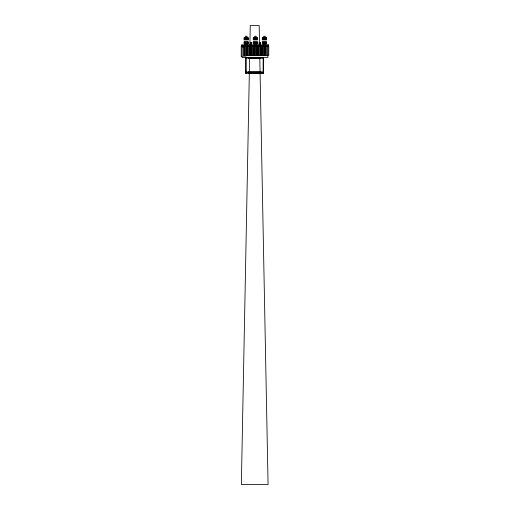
<?xml version="1.0" encoding="UTF-8"?>
<svg xmlns="http://www.w3.org/2000/svg" width="510" height="510" viewBox="0 0 510 510"><rect width="100%" height="100%" fill="white"/><g stroke="black" fill="none" stroke-linecap="round" stroke-linejoin="round"><path stroke-width="0.76" d="M249.626 58.114L241.351 484.5L268.075 484.5L259.8 58.114M249.874 45.39L250.257 25.5L259.163 25.5L259.507 42.999M245.335 36.216L247.101 36.216M254.515 36.216L256.281 36.216M263.568 36.216L265.334 36.216M244.959 37.134L247.477 37.134M254.139 37.134L256.657 37.134M263.192 37.134L265.71 37.134M244.041 37.593L248.338 37.593M253.221 37.593L257.518 37.593M262.274 37.593L266.577 37.593M244.041 38.052L248.338 38.052M253.221 38.052L257.518 38.052M262.274 38.052L266.577 38.052M244.041 38.511L248.338 38.511M253.221 38.511L257.518 38.511M262.274 38.511L266.577 38.511M244.041 38.97L248.338 38.97M253.221 38.97L257.518 38.97M262.274 38.97L266.577 38.97M244.041 39.429L248.338 39.429M253.221 39.429L257.518 39.429M262.274 39.429L266.577 39.429M244.041 39.888L248.338 39.888M253.221 39.888L257.518 39.888M262.274 39.888L266.577 39.888M244.041 41.724L248.338 41.724M253.221 41.724L257.518 41.724M262.274 41.724L266.577 41.724M244.041 42.183L248.338 42.183M253.221 42.183L257.518 42.183M262.274 42.183L266.577 42.183M244.041 42.642L248.338 42.642M250.493 42.642L251.615 42.642M253.221 42.642L257.518 42.642M259.214 42.642L260.336 42.642M262.274 42.642L266.577 42.642M250.378 42.706L251.73 42.706M254.509 42.706L255.861 42.706M259.099 42.706L260.451 42.706M263.689 42.706L265.041 42.706M250.378 42.872L251.73 42.872M254.509 42.872L255.861 42.872M259.099 42.872L260.451 42.872M263.689 42.872L265.041 42.872M244.041 43.101L248.338 43.101M250.378 43.165L251.73 43.165M253.221 43.101L255.861 43.165M256.058 43.101L257.518 43.101M259.099 43.165L260.451 43.165M262.274 43.101L266.577 43.101M250.378 43.331L251.73 43.331M254.509 43.331L255.861 43.331M259.099 43.331L260.451 43.331M263.689 43.331L265.041 43.331M244.041 43.56L248.338 43.56M250.493 43.56L251.615 43.56M253.221 43.56L255.746 43.56M256.058 43.56L257.518 43.56M259.214 43.56L260.336 43.56M262.274 43.56L264.926 43.56M265.111 43.56L266.577 43.56M244.041 44.019L248.338 44.019M250.493 44.019L251.615 44.019M253.221 44.019L257.518 44.019M259.214 44.019L260.336 44.019M262.274 44.019L266.577 44.019M250.378 44.083L251.73 44.083M254.509 44.083L255.861 44.083M259.099 44.083L260.451 44.083M263.689 44.083L265.041 44.083M250.378 44.249L251.73 44.249M254.509 44.249L255.861 44.249M259.099 44.249L260.451 44.249M263.689 44.249L265.041 44.249M250.493 44.478L251.615 44.478M254.624 44.478L255.746 44.478M259.214 44.478L260.336 44.478M263.804 44.478L264.926 44.478M242.148 46.193L241.23 46.193L241.23 56.801L242.148 56.801M267.852 46.506L268.77 46.506L268.77 55.227L267.852 55.227M246.158 57.961L263.141 57.961M245.699 58.344L246.158 58.344M263.141 58.344L263.6 58.344M248.306 58.548L261.12 58.548M245.699 71.158L246.158 71.158M263.141 71.158L263.6 71.158M248.306 71.859L261.12 71.859M246.158 72.171L263.6 72.171M246.158 72.267L263.6 72.267M248.306 73.236L261.12 73.236M246.158 73.319L263.6 73.319M267.852 44.937L267.852 57.483L242.148 57.483L242.148 44.937M263.6 57.502L263.6 73.567L263.141 73.567L263.141 57.502M262.127 57.502L262.127 57.961M247.471 42.183L247.471 44.937M247.165 57.502L247.165 57.961M246.158 57.502L246.158 73.567L245.699 73.567L245.699 57.502M244.717 42.183L244.717 44.937M268.585 44.937L241.415 44.937L241.415 45.396L268.585 45.396L268.585 44.937M243.225 46.27L242.766 46.27L242.766 47.188L243.225 47.188L243.225 46.27M247.624 46.455L246.579 46.455L246.579 55.666L247.624 55.666L247.624 46.455M249.001 46.455L247.956 46.455L247.956 55.666L249.001 55.666L249.001 46.455M250.378 46.455L249.333 46.455L249.333 55.666L250.378 55.666L250.378 46.455M251.755 46.455L250.71 46.455L250.71 55.666L251.755 55.666L251.755 46.455M253.132 46.455L252.087 46.455L252.087 55.666L253.132 55.666L253.132 46.455M254.509 46.455L253.464 46.455L253.464 55.666L254.509 55.666L254.509 46.455M255.886 46.455L254.841 46.455L254.841 55.666L255.886 55.666L255.886 46.455M257.263 46.455L256.218 46.455L256.218 55.666L257.263 55.666L257.263 46.455M258.64 46.455L257.595 46.455L257.595 55.666L258.64 55.666L258.64 46.455M260.017 46.455L258.972 46.455L258.972 55.666L260.017 55.666L260.017 46.455M261.394 46.455L260.349 46.455L260.349 55.666L261.394 55.666L261.394 46.455M262.771 46.455L261.726 46.455L261.726 55.666L262.771 55.666L262.771 46.455M264.148 46.455L263.103 46.455L263.103 55.666L264.148 55.666L264.148 46.455M265.525 46.455L264.48 46.455L264.48 55.666L265.525 55.666L265.525 46.455M266.902 46.455L265.857 46.455L265.857 55.666L266.902 55.666L266.902 46.455M245.922 46.537L245.004 46.537L245.004 56.176L245.922 56.176L245.922 46.537M244.303 46.601L243.385 46.601L243.385 56.24L244.303 56.24L244.303 46.601M245.418 44A0.918 0.918 0 0 0 246.987 43.752A0.918 0.918 0 0 0 245.986 42.515A0.918 0.918 0 0 0 245.418 44"/></g></svg>
